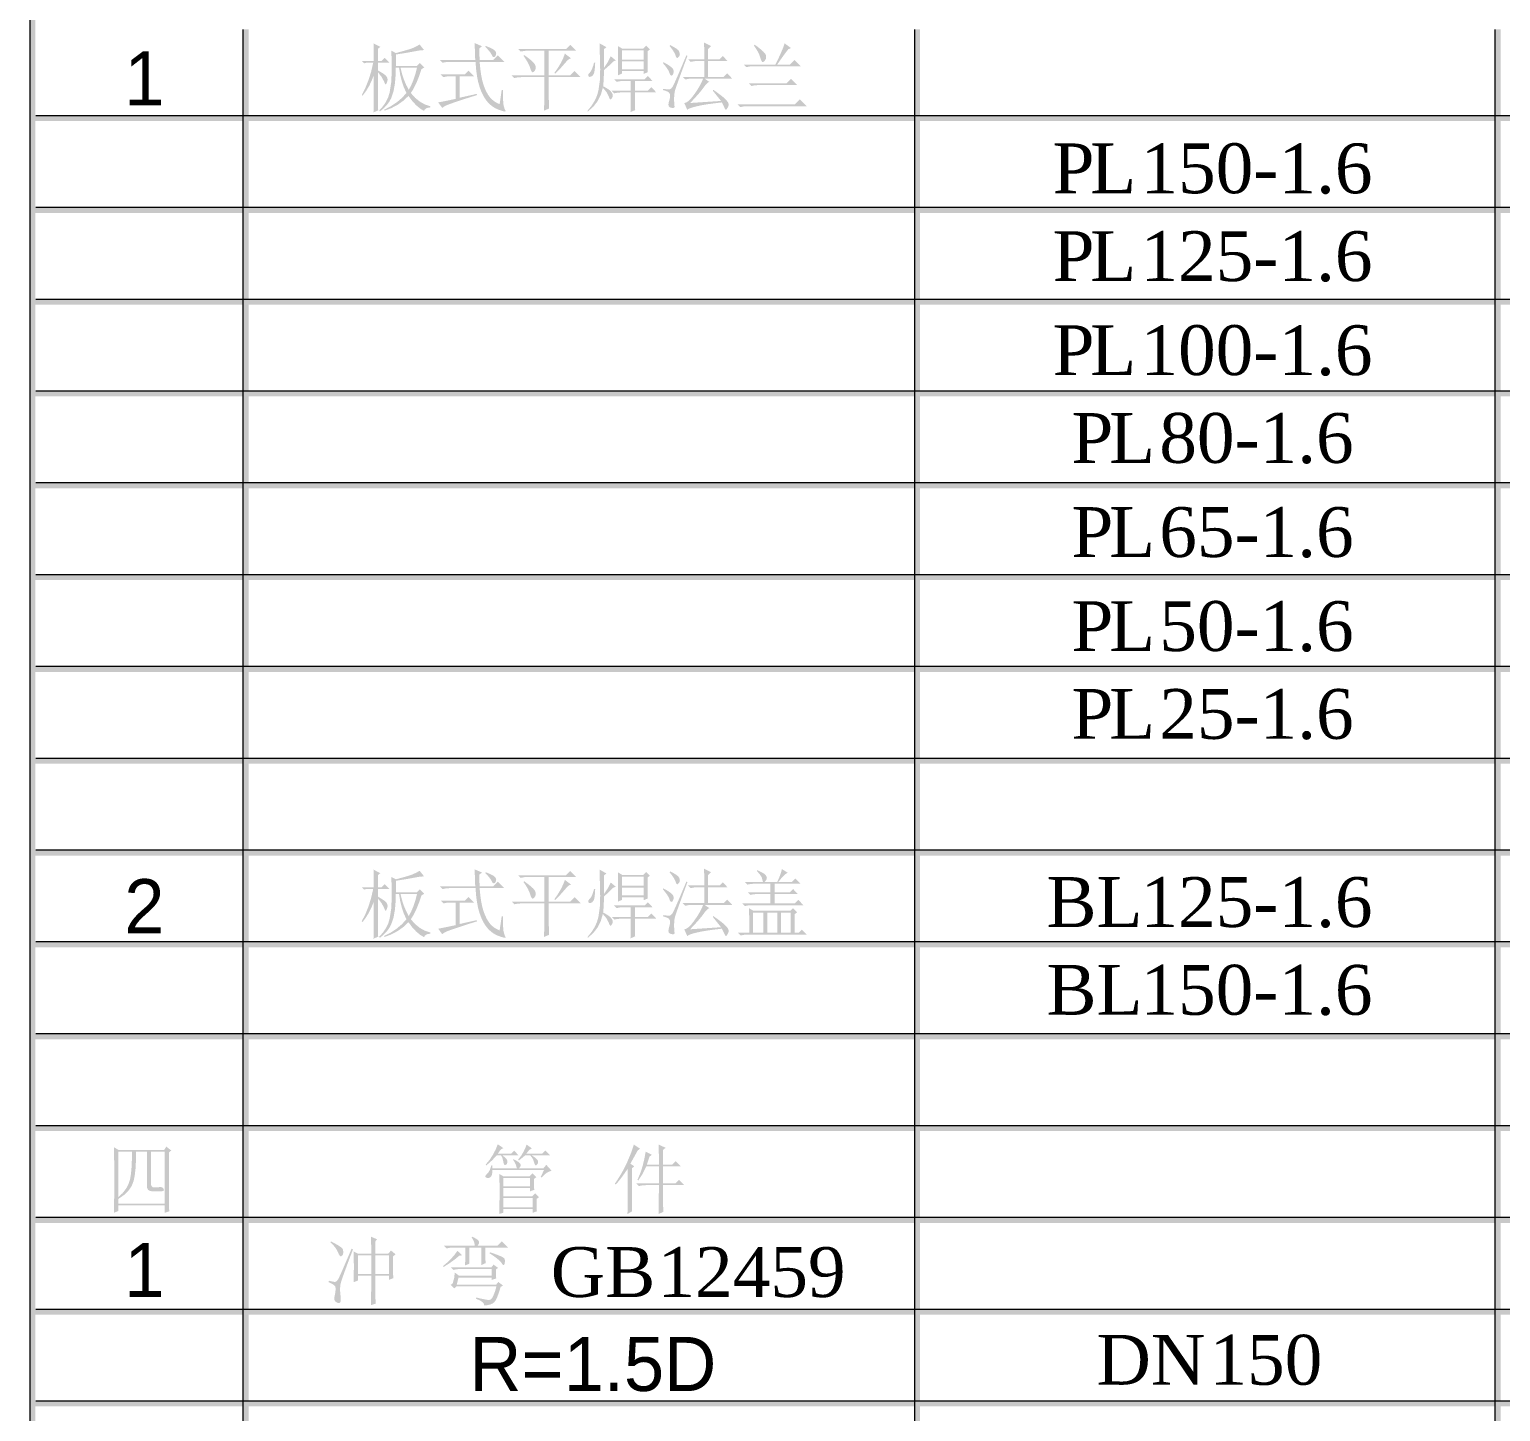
# Model space of a CAD drawing. Header units: millimetres. Extents: x 0 to 169, y 13 to 258.
# Drawn here: x 0 to 82.7, y 136.4 to 214.1 of the extents above; entities that cross this region are included whole.
import ezdxf

# ---------------------------------------------------------------- set-up
doc = ezdxf.new("R2010")
doc.units = ezdxf.units.MM

msp = doc.modelspace()

# ---------------------------------------------------------------- hatches: boundary and pattern name
h = msp.add_hatch(color=0)
h.dxf.hatch_style = 2
h.paths.add_polyline_path([(0, 12.706615), (0.338667, 12.706615), (0.338667, 258.105892), (0, 258.105892)])
h = msp.add_hatch(color=0)
h.dxf.hatch_style = 2
h.paths.add_polyline_path([(0, 12.706615), (0.338667, 12.706615), (0.338667, 214.491976), (0, 214.491976)])
h = msp.add_hatch(color=0)
h.dxf.hatch_style = 2
h.paths.add_polyline_path([(11.9888, 12.706615), (12.327467, 12.706615), (12.327467, 214.153309), (11.9888, 214.153309)])
h = msp.add_hatch(color=0)
h.dxf.hatch_style = 2
h.paths.add_polyline_path([(49.748722, 12.706615), (50.087385, 12.706615), (50.087385, 214.153309), (49.748722, 214.153309)])
h = msp.add_hatch(color=0)
h.dxf.hatch_style = 2
h.paths.add_polyline_path([(82.398306, 12.706615), (82.736969, 12.706615), (82.736969, 214.153309), (82.398306, 214.153309)])
h = msp.add_hatch(color=0)
h.paths.add_polyline_path([(22.045524, 211.904351), (21.902897, 211.47957), (21.756136, 211.114735), (21.605241, 210.809844), (21.450212, 210.564898), (21.692058, 210.295147), (21.954574, 210.081206), (22.237761, 209.923076), (22.541618, 209.820757), (22.541618, 209.754611), (22.408293, 209.736008), (22.305974, 209.696734), (22.23466, 209.636789), (22.194352, 209.556174), (21.965943, 209.6957), (21.743734, 209.882769), (21.527726, 210.11738), (21.31792, 210.399533), (21.029566, 210.130816), (20.710205, 209.903439), (20.359839, 209.717404), (19.978467, 209.57271), (19.945394, 209.622319), (20.321599, 209.817656), (20.656462, 210.039865), (20.949984, 210.288945), (21.202165, 210.564898), (21.058504, 210.883224), (20.941716, 211.226356), (20.851799, 211.594292), (20.788753, 211.987033), (20.606852, 211.987033), (20.59445, 211.561219), (20.557243, 211.110601), (20.478695, 210.66825), (20.342269, 210.267241), (20.240983, 210.078106), (20.10249, 209.891037), (19.926791, 209.706035), (19.713884, 209.523101), (19.664274, 209.57271), (19.881315, 209.816709), (20.052881, 210.069493), (20.178972, 210.331578), (20.259587, 210.603483), (20.346403, 211.165722), (20.375342, 211.744498), (20.358806, 212.946148), (20.606852, 212.813856), (20.952137, 212.905926), (21.227659, 212.984044), (21.433934, 213.048725), (21.571479, 213.100488), (21.769228, 213.194883), (21.946306, 213.293413), (22.194352, 212.97922), (21.966976, 212.962684), (21.681722, 212.913075), (21.490519, 212.876901), (21.24764, 212.834526), (20.953085, 212.785951), (20.606852, 212.731174), (20.606852, 212.086252), (21.797477, 212.086252), (21.962842, 212.251616), (22.210889, 212.003569)])
h.paths.add_polyline_path([(20.871436, 211.987033), (20.956185, 211.642868), (21.061605, 211.321441), (21.187696, 211.022751), (21.334457, 210.746799), (21.475016, 211.010348), (21.59904, 211.304904), (21.706527, 211.630466), (21.797477, 211.987033)])
h.paths.add_polyline_path([(19.598128, 211.738986), (19.598387, 211.311105), (19.599162, 210.9287), (19.600454, 210.591769), (19.602263, 210.300314), (19.604588, 210.054334), (19.60743, 209.85383), (19.610789, 209.698801), (19.614665, 209.589247), (19.350082, 209.473491), (19.357316, 209.882769), (19.362484, 210.36646), (19.365585, 210.924566), (19.366618, 211.557085), (19.240528, 211.237725), (19.093766, 210.941102), (18.926335, 210.667217), (18.738233, 210.416069), (18.688623, 210.449142), (18.896363, 210.860487), (19.073096, 211.30077), (19.218823, 211.769992), (19.333545, 212.268153), (18.953207, 212.268153), (18.820915, 212.23508), (18.688623, 212.367372), (19.366618, 212.367372), (19.365585, 212.652625), (19.362484, 212.913075), (19.357316, 213.148719), (19.350082, 213.359559), (19.73042, 213.161122), (19.598128, 213.045366), (19.598128, 212.367372), (19.796566, 212.367372), (19.978467, 212.549273), (20.259587, 212.268153), (19.598128, 212.268153), (19.598128, 211.838205), (19.769694, 211.737953), (19.904053, 211.65217), (20.001205, 211.580856), (20.061149, 211.524012), (20.123161, 211.424793), (20.143832, 211.325575), (20.132118, 211.238758), (20.099734, 211.143674), (20.065972, 211.06926), (20.044613, 211.044455), (20.019808, 211.05479), (19.995003, 211.085796), (19.970199, 211.137472), (19.945394, 211.209819), (19.808968, 211.466135)])
h = msp.add_hatch(color=0)
h.paths.add_polyline_path([(24.195264, 210.300314), (25.154378, 210.515288), (25.170915, 210.449142), (24.701779, 210.301434), (24.30344, 210.172846), (23.976414, 210.063895), (23.721219, 209.975097), (23.525796, 209.902922), (23.377398, 209.835915), (23.27551, 209.775109), (23.219613, 209.721538), (22.988102, 210.035731), (23.496599, 210.13495), (23.963753, 210.234168), (23.963753, 211.507476), (23.682634, 211.507476), (23.475928, 211.495073), (23.285759, 211.457866), (23.136931, 211.606694), (24.476384, 211.606694), (24.691358, 211.821668), (25.00555, 211.507476), (24.195264, 211.507476)])
h.paths.add_polyline_path([(25.667009, 213.210731), (25.812822, 213.153973), (25.936415, 213.099799), (26.038304, 213.048725), (26.119005, 213.001269), (26.222358, 212.905495), (26.251297, 212.797319), (26.234071, 212.698101), (26.196175, 212.631955), (26.1507, 212.594748), (26.113493, 212.582345), (26.051481, 212.615418), (25.997738, 212.714637), (25.937793, 212.816956), (25.857178, 212.925477), (25.755892, 213.040199), (25.633936, 213.161122)])
h.paths.add_polyline_path([(25.303207, 213.078439), (25.307341, 212.722905), (25.319743, 212.416981), (26.08042, 212.416981), (26.345003, 212.681564), (26.708806, 212.317762), (25.319743, 212.317762), (25.35807, 211.91994), (25.407248, 211.570176), (25.467796, 211.268989), (25.540229, 211.016894), (25.621878, 210.802868), (25.709728, 210.615196), (25.803779, 210.453363), (25.904031, 210.316851), (26.015566, 210.200062), (26.143121, 210.097743), (26.286178, 210.009893), (26.444222, 209.936512), (26.497966, 210.300314), (26.559977, 210.730262), (26.64266, 210.730262), (26.637578, 210.434845), (26.639215, 210.194205), (26.648086, 210.009376), (26.664708, 209.881391), (26.713629, 209.700179), (26.774951, 209.57271), (26.78322, 209.535503), (26.741878, 209.523101), (26.693389, 209.530249), (26.61441, 209.55135), (26.505459, 209.585888), (26.367052, 209.633344), (26.216071, 209.699403), (26.068707, 209.789751), (25.924443, 209.90387), (25.782764, 210.041243), (25.648405, 210.209622), (25.526449, 210.40849), (25.416895, 210.637331), (25.319743, 210.895627), (25.237061, 211.189149), (25.170915, 211.524012), (25.121306, 211.900217), (25.088233, 212.317762), (23.633024, 212.317762), (23.426319, 212.30536), (23.236149, 212.268153), (23.087321, 212.416981), (25.071696, 212.416981), (25.038623, 213.376095), (25.452035, 213.194194)])
h = msp.add_hatch(color=0)
h.paths.add_polyline_path([(29.205811, 210.416069), (29.222347, 209.688465), (28.941227, 209.57271), (28.95363, 210.060536), (28.957764, 210.498752), (28.957764, 211.457866), (27.66792, 211.457866), (27.461214, 211.445464), (27.271045, 211.408257), (27.122217, 211.557085), (28.957764, 211.557085), (28.957764, 212.946148), (28.031722, 212.946148), (27.825016, 212.933745), (27.634847, 212.896538), (27.486019, 213.045366), (30.181462, 213.045366), (30.412972, 213.276877), (30.743701, 212.946148), (29.205811, 212.946148), (29.205811, 211.557085), (30.412972, 211.557085), (30.661019, 211.805132), (31.008285, 211.457866), (29.205811, 211.457866)])
h.paths.add_polyline_path([(30.115316, 212.780783), (30.462582, 212.5162), (30.390235, 212.497596), (30.305485, 212.441786), (30.208334, 212.348768), (30.09878, 212.218543), (29.842464, 211.929155), (29.569613, 211.656304), (29.520003, 211.689377), (29.718441, 211.974631), (29.883806, 212.251616), (30.016097, 212.520334)])
h.paths.add_polyline_path([(27.833285, 212.698101), (28.048259, 212.53799), (28.213623, 212.405268), (28.329378, 212.300451), (28.395524, 212.224056), (28.457536, 212.107611), (28.478207, 212.003569), (28.470627, 211.946381), (28.450646, 211.87679), (28.409305, 211.805821), (28.334891, 211.738986), (28.290363, 211.728651), (28.247385, 211.763791), (28.205441, 211.844406), (28.164014, 211.970497), (28.109237, 212.119325), (28.027588, 212.284689), (27.919068, 212.46659), (27.783675, 212.665028)])
h = msp.add_hatch(color=0)
h.paths.add_polyline_path([(33.091878, 211.557085), (33.104281, 211.987722), (33.108415, 212.38942), (33.104281, 212.78974), (33.091878, 213.210731), (33.339925, 213.061903), (34.514014, 213.061903), (34.679378, 213.227267), (34.894352, 213.012293), (34.762061, 212.913075), (34.762319, 212.681306), (34.763094, 212.473825), (34.764386, 212.290632), (34.766195, 212.131727), (34.76852, 211.99711), (34.771363, 211.886781), (34.774721, 211.800739), (34.778597, 211.738986), (34.547087, 211.639767), (34.547087, 211.805132), (33.323389, 211.805132), (33.323389, 211.656304)])
h.paths.add_polyline_path([(33.323389, 212.962684), (33.323389, 212.450054), (34.547087, 212.450054), (34.547087, 212.962684)])
h.paths.add_polyline_path([(34.547087, 212.350835), (33.323389, 212.350835), (33.323389, 211.904351), (34.547087, 211.904351)])
h.paths.add_polyline_path([(34.050993, 210.59797), (34.052027, 210.238303), (34.055127, 209.953049), (34.060295, 209.742209), (34.06753, 209.605783), (33.802946, 209.490028), (33.810181, 209.670895), (33.815349, 209.915842), (33.818449, 210.224867), (33.819483, 210.59797), (33.290316, 210.59797), (33.08361, 210.585568), (32.893441, 210.548361), (32.744613, 210.697189), (33.819483, 210.697189), (33.819483, 211.242892), (33.422608, 211.242892), (33.215902, 211.23049), (33.025733, 211.193283), (32.876905, 211.342111), (34.596696, 211.342111), (34.778597, 211.524012), (35.043181, 211.242892), (34.050993, 211.242892), (34.050993, 210.697189), (34.778597, 210.697189), (34.977035, 210.895627), (35.258155, 210.59797)])
h.paths.add_polyline_path([(32.066618, 213.359559), (32.446957, 213.144585), (32.314665, 213.02883), (32.314665, 211.987033), (32.533773, 212.313628), (32.695003, 212.631955), (32.976123, 212.400444), (32.827295, 212.334299), (32.583382, 212.090386), (32.314665, 211.854741), (32.305363, 211.537448), (32.293994, 211.280099), (32.280558, 211.082695), (32.265056, 210.945236), (32.416037, 210.864707), (32.538596, 210.788829), (32.63325, 210.718118), (32.700516, 210.653092), (32.782509, 210.536648), (32.810759, 210.432606), (32.798356, 210.362326), (32.761149, 210.283778), (32.719808, 210.221766), (32.695003, 210.201095), (32.662964, 210.212464), (32.632992, 210.246571), (32.605086, 210.303415), (32.579248, 210.382997), (32.446957, 210.626909), (32.248519, 210.862554), (32.133797, 210.462578), (31.954997, 210.106011), (31.712118, 209.792852), (31.40516, 209.523101), (31.388623, 209.57271), (31.612899, 209.847715), (31.789632, 210.12737), (31.918823, 210.412194), (32.000472, 210.702701), (32.083155, 211.293191), (32.099691, 211.887814), (32.091423, 212.20304), (32.083155, 212.553407), (32.074886, 212.938913)])
h.paths.add_polyline_path([(31.818571, 212.268153), (31.806255, 212.022259), (31.786187, 211.830626), (31.758885, 211.693769), (31.724865, 211.612207), (31.649762, 211.52539), (31.570524, 211.479915), (31.500244, 211.471647), (31.454769, 211.496451), (31.421696, 211.573622), (31.446501, 211.643901), (31.520915, 211.72245), (31.584994, 211.806165), (31.644938, 211.925021), (31.700749, 212.079017), (31.752425, 212.268153)])
h = msp.add_hatch(color=0)
h.paths.add_polyline_path([(37.953597, 212.46659), (37.952564, 212.792152), (37.949463, 213.057769), (37.944295, 213.263441), (37.937061, 213.409168), (38.333936, 213.210731), (38.168571, 213.045366), (38.168571, 212.46659), (38.813493, 212.46659), (38.995394, 212.648491), (39.259977, 212.367372), (38.168571, 212.367372), (38.168571, 211.474403), (39.045003, 211.474403), (39.243441, 211.67284), (39.524561, 211.375184), (37.970134, 211.375184), (38.234717, 211.193283), (38.159269, 211.148841), (38.081755, 211.081662), (38.002173, 210.991745), (37.920524, 210.87909), (37.81097, 210.731296), (37.647673, 210.535959), (37.430632, 210.29308), (37.159847, 210.002658), (38.896175, 210.118413), (38.433155, 210.697189), (38.466227, 210.746799), (38.7315, 210.552495), (38.93476, 210.399533), (39.091857, 210.26793), (39.21588, 210.140462), (39.297873, 210.024018), (39.326123, 209.919976), (39.309587, 209.820757), (39.259977, 209.721538), (39.206234, 209.647124), (39.177295, 209.622319), (39.13182, 209.647124), (39.094613, 209.721538), (38.945785, 210.035731), (38.510669, 209.985088), (38.131364, 209.932378), (37.80787, 209.877601), (37.540186, 209.820757), (37.326245, 209.764946), (37.163981, 209.71327), (37.053394, 209.665728), (36.994483, 209.622319), (36.829118, 210.002658), (36.944959, 210.033664), (37.077854, 210.126681), (37.228318, 210.281711), (37.39687, 210.498752), (37.561115, 210.739564), (37.697971, 210.965907), (37.806922, 211.17778), (37.887451, 211.375184), (37.275602, 211.375184), (37.068897, 211.362782), (36.878727, 211.325575), (36.729899, 211.474403), (37.953597, 211.474403), (37.953597, 212.367372), (37.589795, 212.367372), (37.383089, 212.354969), (37.19292, 212.317762), (37.044092, 212.46659)])
h.paths.add_polyline_path([(37.011019, 212.665028), (36.858843, 212.250852), (36.724818, 211.8848), (36.609009, 211.566936), (36.51148, 211.297325), (36.432297, 211.076031), (36.371523, 210.90312), (36.329224, 210.778655), (36.305464, 210.702701), (36.264122, 210.474636), (36.255854, 210.201095), (36.260936, 210.063636), (36.267567, 209.948914), (36.275233, 209.85693), (36.283415, 209.787684), (36.262744, 209.738075), (36.200733, 209.721538), (36.126319, 209.729806), (36.035368, 209.754611), (35.960954, 209.808355), (35.936149, 209.903439), (35.948552, 210.006792), (35.985759, 210.151486), (36.022966, 210.300314), (36.035368, 210.416069), (36.015387, 210.519422), (35.958198, 210.59797), (35.910569, 210.631043), (35.841754, 210.664116), (35.751234, 210.697189), (35.638493, 210.730262), (35.638493, 210.796408), (35.772938, 210.782025), (35.878961, 210.772292), (35.957078, 210.767728), (36.007807, 210.768847), (36.086355, 210.810188), (36.173172, 210.917675), (36.2052, 210.976059), (36.255768, 211.080887), (36.32481, 211.232094), (36.412262, 211.429617), (36.518058, 211.673389), (36.642135, 211.963348), (36.784429, 212.299428), (36.944873, 212.681564)])
h.paths.add_polyline_path([(35.65503, 212.301226), (35.908244, 212.158685), (36.089112, 212.029063), (36.197632, 211.912877), (36.233806, 211.810644), (36.227691, 211.723742), (36.20969, 211.652859), (36.18032, 211.597479), (36.140099, 211.557085), (36.096605, 211.542616), (36.056728, 211.565353), (36.019951, 211.625298), (35.985759, 211.72245), (35.932015, 211.836138), (35.853467, 211.962228), (35.750114, 212.100721), (35.621957, 212.251616)])
h.paths.add_polyline_path([(36.035368, 213.26034), (36.240093, 213.15182), (36.391591, 213.057769), (36.490379, 212.978187), (36.536974, 212.913075), (36.569358, 212.813856), (36.581071, 212.74771), (36.565224, 212.669162), (36.520438, 212.598882), (36.470139, 212.549273), (36.432243, 212.532736), (36.407438, 212.543071), (36.382634, 212.574077), (36.357829, 212.625754), (36.333024, 212.698101), (36.281348, 212.810755), (36.209001, 212.933745), (36.115983, 213.06707), (36.002295, 213.210731)])
h = msp.add_hatch(color=0)
h.paths.add_polyline_path([(40.748259, 213.227267), (40.797868, 213.276877), (40.945157, 213.16939), (41.072873, 213.070171), (41.181081, 212.97922), (41.269846, 212.896538), (41.339233, 212.822124), (41.389305, 212.755978), (41.420128, 212.698101), (41.431766, 212.648491), (41.418674, 212.491395), (41.360108, 212.383908), (41.289828, 212.321896), (41.244352, 212.301226), (41.21128, 212.315695), (41.178207, 212.359103), (41.145134, 212.43145), (41.112061, 212.532736), (41.058317, 212.693967), (40.979769, 212.863465), (40.876416, 213.041232)])
h.paths.add_polyline_path([(42.683024, 213.02883), (42.575537, 212.894471), (42.434977, 212.706369), (42.261345, 212.464523), (42.054639, 212.168934), (42.782243, 212.168934), (43.03029, 212.416981), (43.377556, 212.069715), (40.715186, 212.069715), (40.50848, 212.057313), (40.318311, 212.020106), (40.169483, 212.168934), (41.95542, 212.168934), (42.14869, 212.565809), (42.298552, 212.896538), (42.405005, 213.161122), (42.46805, 213.359559), (42.831852, 213.094976)])
h.paths.add_polyline_path([(40.467139, 211.110601), (42.583806, 211.110601), (42.831852, 211.358648), (43.179118, 211.011382), (40.996306, 211.011382), (40.785466, 210.99898), (40.615967, 210.961773)])
h.paths.add_polyline_path([(39.838753, 209.919976), (43.046826, 209.919976), (43.327946, 210.201095), (43.708285, 209.820757), (40.384457, 209.820757), (40.161214, 209.808355), (39.987582, 209.771148)])
h = msp.add_hatch(color=0)
h.dxf.hatch_style = 2
h.paths.add_polyline_path([(0.338667, 208.988642), (168.994667, 208.988642), (168.994667, 209.327305), (0.338667, 209.327305)])
h = msp.add_hatch(color=0)
h.dxf.hatch_style = 2
h.paths.add_polyline_path([(0.338667, 203.823976), (168.994667, 203.823976), (168.994667, 204.162639), (0.338667, 204.162639)])
h = msp.add_hatch(color=0)
h.dxf.hatch_style = 2
h.paths.add_polyline_path([(0.338667, 198.659309), (168.994667, 198.659309), (168.994667, 198.997972), (0.338667, 198.997972)])
h = msp.add_hatch(color=0)
h.dxf.hatch_style = 2
h.paths.add_polyline_path([(0.338667, 193.494642), (168.994667, 193.494642), (168.994667, 193.833305), (0.338667, 193.833305)])
h = msp.add_hatch(color=0)
h.dxf.hatch_style = 2
h.paths.add_polyline_path([(0.338667, 188.329976), (168.994667, 188.329976), (168.994667, 188.668639), (0.338667, 188.668639)])
h = msp.add_hatch(color=0)
h.dxf.hatch_style = 2
h.paths.add_polyline_path([(0.338667, 183.165309), (168.994667, 183.165309), (168.994667, 183.503983), (0.338667, 183.503983)])
h = msp.add_hatch(color=0)
h.dxf.hatch_style = 2
h.paths.add_polyline_path([(0.338667, 178.000642), (168.994667, 178.000642), (168.994667, 178.339305), (0.338667, 178.339305)])
h = msp.add_hatch(color=0)
h.dxf.hatch_style = 2
h.paths.add_polyline_path([(0.338667, 172.835976), (168.994667, 172.835976), (168.994667, 173.174649), (0.338667, 173.174649)])
h = msp.add_hatch(color=0)
h.dxf.hatch_style = 2
h.paths.add_polyline_path([(0.338667, 167.671309), (168.994667, 167.671309), (168.994667, 168.009972), (0.338667, 168.009972)])
h = msp.add_hatch(color=0)
h.paths.add_polyline_path([(22.045524, 165.422351), (21.902897, 164.99757), (21.756136, 164.632735), (21.605241, 164.327844), (21.450212, 164.082898), (21.692058, 163.813147), (21.954574, 163.599206), (22.237761, 163.441076), (22.541618, 163.338757), (22.541618, 163.272611), (22.408293, 163.254008), (22.305974, 163.214734), (22.23466, 163.154789), (22.194352, 163.074174), (21.965943, 163.2137), (21.743734, 163.400769), (21.527726, 163.63538), (21.31792, 163.917533), (21.029566, 163.648816), (20.710205, 163.421439), (20.359839, 163.235404), (19.978467, 163.09071), (19.945394, 163.140319), (20.321599, 163.335656), (20.656462, 163.557865), (20.949984, 163.806945), (21.202165, 164.082898), (21.058504, 164.401224), (20.941716, 164.744356), (20.851799, 165.112292), (20.788753, 165.505033), (20.606852, 165.505033), (20.59445, 165.079219), (20.557243, 164.628601), (20.478695, 164.18625), (20.342269, 163.785241), (20.240983, 163.596106), (20.10249, 163.409037), (19.926791, 163.224035), (19.713884, 163.041101), (19.664274, 163.09071), (19.881315, 163.334709), (20.052881, 163.587493), (20.178972, 163.849578), (20.259587, 164.121483), (20.346403, 164.683722), (20.375342, 165.262498), (20.358806, 166.464148), (20.606852, 166.331856), (20.952137, 166.423926), (21.227659, 166.502044), (21.433934, 166.566725), (21.571479, 166.618488), (21.769228, 166.712883), (21.946306, 166.811413), (22.194352, 166.49722), (21.966976, 166.480684), (21.681722, 166.431075), (21.490519, 166.394901), (21.24764, 166.352526), (20.953085, 166.303951), (20.606852, 166.249174), (20.606852, 165.604252), (21.797477, 165.604252), (21.962842, 165.769616), (22.210889, 165.521569)])
h.paths.add_polyline_path([(20.871436, 165.505033), (20.956185, 165.160868), (21.061605, 164.839441), (21.187696, 164.540751), (21.334457, 164.264799), (21.475016, 164.528348), (21.59904, 164.822904), (21.706527, 165.148466), (21.797477, 165.505033)])
h.paths.add_polyline_path([(19.598128, 165.256986), (19.598387, 164.829105), (19.599162, 164.4467), (19.600454, 164.109769), (19.602263, 163.818314), (19.604588, 163.572334), (19.60743, 163.37183), (19.610789, 163.216801), (19.614665, 163.107247), (19.350082, 162.991491), (19.357316, 163.400769), (19.362484, 163.88446), (19.365585, 164.442566), (19.366618, 165.075085), (19.240528, 164.755725), (19.093766, 164.459102), (18.926335, 164.185217), (18.738233, 163.934069), (18.688623, 163.967142), (18.896363, 164.378487), (19.073096, 164.81877), (19.218823, 165.287992), (19.333545, 165.786153), (18.953207, 165.786153), (18.820915, 165.75308), (18.688623, 165.885372), (19.366618, 165.885372), (19.365585, 166.170625), (19.362484, 166.431075), (19.357316, 166.666719), (19.350082, 166.877559), (19.73042, 166.679122), (19.598128, 166.563366), (19.598128, 165.885372), (19.796566, 165.885372), (19.978467, 166.067273), (20.259587, 165.786153), (19.598128, 165.786153), (19.598128, 165.356205), (19.769694, 165.255953), (19.904053, 165.17017), (20.001205, 165.098856), (20.061149, 165.042012), (20.123161, 164.942793), (20.143832, 164.843575), (20.132118, 164.756758), (20.099734, 164.661674), (20.065972, 164.58726), (20.044613, 164.562455), (20.019808, 164.57279), (19.995003, 164.603796), (19.970199, 164.655472), (19.945394, 164.727819), (19.808968, 164.984135)])
h = msp.add_hatch(color=0)
h.paths.add_polyline_path([(24.195264, 163.818314), (25.154378, 164.033288), (25.170915, 163.967142), (24.701779, 163.819434), (24.30344, 163.690846), (23.976414, 163.581895), (23.721219, 163.493097), (23.525796, 163.420922), (23.377398, 163.353915), (23.27551, 163.293109), (23.219613, 163.239538), (22.988102, 163.553731), (23.496599, 163.65295), (23.963753, 163.752168), (23.963753, 165.025476), (23.682634, 165.025476), (23.475928, 165.013073), (23.285759, 164.975866), (23.136931, 165.124694), (24.476384, 165.124694), (24.691358, 165.339668), (25.00555, 165.025476), (24.195264, 165.025476)])
h.paths.add_polyline_path([(25.667009, 166.728731), (25.812822, 166.671973), (25.936415, 166.617799), (26.038304, 166.566725), (26.119005, 166.519269), (26.222358, 166.423495), (26.251297, 166.315319), (26.234071, 166.216101), (26.196175, 166.149955), (26.1507, 166.112748), (26.113493, 166.100345), (26.051481, 166.133418), (25.997738, 166.232637), (25.937793, 166.334956), (25.857178, 166.443477), (25.755892, 166.558199), (25.633936, 166.679122)])
h.paths.add_polyline_path([(25.303207, 166.596439), (25.307341, 166.240905), (25.319743, 165.934981), (26.08042, 165.934981), (26.345003, 166.199564), (26.708806, 165.835762), (25.319743, 165.835762), (25.35807, 165.43794), (25.407248, 165.088176), (25.467796, 164.786989), (25.540229, 164.534894), (25.621878, 164.320868), (25.709728, 164.133196), (25.803779, 163.971363), (25.904031, 163.834851), (26.015566, 163.718062), (26.143121, 163.615743), (26.286178, 163.527893), (26.444222, 163.454512), (26.497966, 163.818314), (26.559977, 164.248262), (26.64266, 164.248262), (26.637578, 163.952845), (26.639215, 163.712205), (26.648086, 163.527376), (26.664708, 163.399391), (26.713629, 163.218179), (26.774951, 163.09071), (26.78322, 163.053503), (26.741878, 163.041101), (26.693389, 163.048249), (26.61441, 163.06935), (26.505459, 163.103888), (26.367052, 163.151344), (26.216071, 163.217403), (26.068707, 163.307751), (25.924443, 163.42187), (25.782764, 163.559243), (25.648405, 163.727622), (25.526449, 163.92649), (25.416895, 164.155331), (25.319743, 164.413627), (25.237061, 164.707149), (25.170915, 165.042012), (25.121306, 165.418217), (25.088233, 165.835762), (23.633024, 165.835762), (23.426319, 165.82336), (23.236149, 165.786153), (23.087321, 165.934981), (25.071696, 165.934981), (25.038623, 166.894095), (25.452035, 166.712194)])
h = msp.add_hatch(color=0)
h.paths.add_polyline_path([(29.205811, 163.934069), (29.222347, 163.206465), (28.941227, 163.09071), (28.95363, 163.578536), (28.957764, 164.016752), (28.957764, 164.975866), (27.66792, 164.975866), (27.461214, 164.963464), (27.271045, 164.926257), (27.122217, 165.075085), (28.957764, 165.075085), (28.957764, 166.464148), (28.031722, 166.464148), (27.825016, 166.451745), (27.634847, 166.414538), (27.486019, 166.563366), (30.181462, 166.563366), (30.412972, 166.794877), (30.743701, 166.464148), (29.205811, 166.464148), (29.205811, 165.075085), (30.412972, 165.075085), (30.661019, 165.323132), (31.008285, 164.975866), (29.205811, 164.975866)])
h.paths.add_polyline_path([(30.115316, 166.298783), (30.462582, 166.0342), (30.390235, 166.015596), (30.305485, 165.959786), (30.208334, 165.866768), (30.09878, 165.736543), (29.842464, 165.447155), (29.569613, 165.174304), (29.520003, 165.207377), (29.718441, 165.492631), (29.883806, 165.769616), (30.016097, 166.038334)])
h.paths.add_polyline_path([(27.833285, 166.216101), (28.048259, 166.05599), (28.213623, 165.923268), (28.329378, 165.818451), (28.395524, 165.742056), (28.457536, 165.625611), (28.478207, 165.521569), (28.470627, 165.464381), (28.450646, 165.39479), (28.409305, 165.323821), (28.334891, 165.256986), (28.290363, 165.246651), (28.247385, 165.281791), (28.205441, 165.362406), (28.164014, 165.488497), (28.109237, 165.637325), (28.027588, 165.802689), (27.919068, 165.98459), (27.783675, 166.183028)])
h = msp.add_hatch(color=0)
h.paths.add_polyline_path([(33.091878, 165.075085), (33.104281, 165.505722), (33.108415, 165.90742), (33.104281, 166.30774), (33.091878, 166.728731), (33.339925, 166.579903), (34.514014, 166.579903), (34.679378, 166.745267), (34.894352, 166.530293), (34.762061, 166.431075), (34.762319, 166.199306), (34.763094, 165.991825), (34.764386, 165.808632), (34.766195, 165.649727), (34.76852, 165.51511), (34.771363, 165.404781), (34.774721, 165.318739), (34.778597, 165.256986), (34.547087, 165.157767), (34.547087, 165.323132), (33.323389, 165.323132), (33.323389, 165.174304)])
h.paths.add_polyline_path([(33.323389, 166.480684), (33.323389, 165.968054), (34.547087, 165.968054), (34.547087, 166.480684)])
h.paths.add_polyline_path([(34.547087, 165.868835), (33.323389, 165.868835), (33.323389, 165.422351), (34.547087, 165.422351)])
h.paths.add_polyline_path([(34.050993, 164.11597), (34.052027, 163.756303), (34.055127, 163.471049), (34.060295, 163.260209), (34.06753, 163.123783), (33.802946, 163.008028), (33.810181, 163.188895), (33.815349, 163.433842), (33.818449, 163.742867), (33.819483, 164.11597), (33.290316, 164.11597), (33.08361, 164.103568), (32.893441, 164.066361), (32.744613, 164.215189), (33.819483, 164.215189), (33.819483, 164.760892), (33.422608, 164.760892), (33.215902, 164.74849), (33.025733, 164.711283), (32.876905, 164.860111), (34.596696, 164.860111), (34.778597, 165.042012), (35.043181, 164.760892), (34.050993, 164.760892), (34.050993, 164.215189), (34.778597, 164.215189), (34.977035, 164.413627), (35.258155, 164.11597)])
h.paths.add_polyline_path([(32.066618, 166.877559), (32.446957, 166.662585), (32.314665, 166.54683), (32.314665, 165.505033), (32.533773, 165.831628), (32.695003, 166.149955), (32.976123, 165.918444), (32.827295, 165.852299), (32.583382, 165.608386), (32.314665, 165.372741), (32.305363, 165.055448), (32.293994, 164.798099), (32.280558, 164.600695), (32.265056, 164.463236), (32.416037, 164.382707), (32.538596, 164.306829), (32.63325, 164.236118), (32.700516, 164.171092), (32.782509, 164.054648), (32.810759, 163.950606), (32.798356, 163.880326), (32.761149, 163.801778), (32.719808, 163.739766), (32.695003, 163.719095), (32.662964, 163.730464), (32.632992, 163.764571), (32.605086, 163.821415), (32.579248, 163.900997), (32.446957, 164.144909), (32.248519, 164.380554), (32.133797, 163.980578), (31.954997, 163.624011), (31.712118, 163.310852), (31.40516, 163.041101), (31.388623, 163.09071), (31.612899, 163.365715), (31.789632, 163.64537), (31.918823, 163.930194), (32.000472, 164.220701), (32.083155, 164.811191), (32.099691, 165.405814), (32.091423, 165.72104), (32.083155, 166.071407), (32.074886, 166.456913)])
h.paths.add_polyline_path([(31.818571, 165.786153), (31.806255, 165.540259), (31.786187, 165.348626), (31.758885, 165.211769), (31.724865, 165.130207), (31.649762, 165.04339), (31.570524, 164.997915), (31.500244, 164.989647), (31.454769, 165.014451), (31.421696, 165.091622), (31.446501, 165.161901), (31.520915, 165.24045), (31.584994, 165.324165), (31.644938, 165.443021), (31.700749, 165.597017), (31.752425, 165.786153)])
h = msp.add_hatch(color=0)
h.paths.add_polyline_path([(37.953597, 165.98459), (37.952564, 166.310152), (37.949463, 166.575769), (37.944295, 166.781441), (37.937061, 166.927168), (38.333936, 166.728731), (38.168571, 166.563366), (38.168571, 165.98459), (38.813493, 165.98459), (38.995394, 166.166491), (39.259977, 165.885372), (38.168571, 165.885372), (38.168571, 164.992403), (39.045003, 164.992403), (39.243441, 165.19084), (39.524561, 164.893184), (37.970134, 164.893184), (38.234717, 164.711283), (38.159269, 164.666841), (38.081755, 164.599662), (38.002173, 164.509745), (37.920524, 164.39709), (37.81097, 164.249296), (37.647673, 164.053959), (37.430632, 163.81108), (37.159847, 163.520658), (38.896175, 163.636413), (38.433155, 164.215189), (38.466227, 164.264799), (38.7315, 164.070495), (38.93476, 163.917533), (39.091857, 163.78593), (39.21588, 163.658462), (39.297873, 163.542018), (39.326123, 163.437976), (39.309587, 163.338757), (39.259977, 163.239538), (39.206234, 163.165124), (39.177295, 163.140319), (39.13182, 163.165124), (39.094613, 163.239538), (38.945785, 163.553731), (38.510669, 163.503088), (38.131364, 163.450378), (37.80787, 163.395601), (37.540186, 163.338757), (37.326245, 163.282946), (37.163981, 163.23127), (37.053394, 163.183728), (36.994483, 163.140319), (36.829118, 163.520658), (36.944959, 163.551664), (37.077854, 163.644681), (37.228318, 163.799711), (37.39687, 164.016752), (37.561115, 164.257564), (37.697971, 164.483907), (37.806922, 164.69578), (37.887451, 164.893184), (37.275602, 164.893184), (37.068897, 164.880782), (36.878727, 164.843575), (36.729899, 164.992403), (37.953597, 164.992403), (37.953597, 165.885372), (37.589795, 165.885372), (37.383089, 165.872969), (37.19292, 165.835762), (37.044092, 165.98459)])
h.paths.add_polyline_path([(37.011019, 166.183028), (36.858843, 165.768852), (36.724818, 165.4028), (36.609009, 165.084936), (36.51148, 164.815325), (36.432297, 164.594031), (36.371523, 164.42112), (36.329224, 164.296655), (36.305464, 164.220701), (36.264122, 163.992636), (36.255854, 163.719095), (36.260936, 163.581636), (36.267567, 163.466914), (36.275233, 163.37493), (36.283415, 163.305684), (36.262744, 163.256075), (36.200733, 163.239538), (36.126319, 163.247806), (36.035368, 163.272611), (35.960954, 163.326355), (35.936149, 163.421439), (35.948552, 163.524792), (35.985759, 163.669486), (36.022966, 163.818314), (36.035368, 163.934069), (36.015387, 164.037422), (35.958198, 164.11597), (35.910569, 164.149043), (35.841754, 164.182116), (35.751234, 164.215189), (35.638493, 164.248262), (35.638493, 164.314408), (35.772938, 164.300025), (35.878961, 164.290292), (35.957078, 164.285728), (36.007807, 164.286847), (36.086355, 164.328188), (36.173172, 164.435675), (36.2052, 164.494059), (36.255768, 164.598887), (36.32481, 164.750094), (36.412262, 164.947617), (36.518058, 165.191389), (36.642135, 165.481348), (36.784429, 165.817428), (36.944873, 166.199564)])
h.paths.add_polyline_path([(35.65503, 165.819226), (35.908244, 165.676685), (36.089112, 165.547063), (36.197632, 165.430877), (36.233806, 165.328644), (36.227691, 165.241742), (36.20969, 165.170859), (36.18032, 165.115479), (36.140099, 165.075085), (36.096605, 165.060616), (36.056728, 165.083353), (36.019951, 165.143298), (35.985759, 165.24045), (35.932015, 165.354138), (35.853467, 165.480228), (35.750114, 165.618721), (35.621957, 165.769616)])
h.paths.add_polyline_path([(36.035368, 166.77834), (36.240093, 166.66982), (36.391591, 166.575769), (36.490379, 166.496187), (36.536974, 166.431075), (36.569358, 166.331856), (36.581071, 166.26571), (36.565224, 166.187162), (36.520438, 166.116882), (36.470139, 166.067273), (36.432243, 166.050736), (36.407438, 166.061071), (36.382634, 166.092077), (36.357829, 166.143754), (36.333024, 166.216101), (36.281348, 166.328755), (36.209001, 166.451745), (36.115983, 166.58507), (36.002295, 166.728731)])
h = msp.add_hatch(color=0)
h.paths.add_polyline_path([(42.269613, 164.463236), (42.269613, 163.32222), (42.815316, 163.32222), (42.815316, 164.463236)])
h.paths.add_polyline_path([(40.483675, 163.32222), (40.483417, 163.571818), (40.482642, 163.799711), (40.48135, 164.0059), (40.479541, 164.190385), (40.477216, 164.353165), (40.474374, 164.494242), (40.471015, 164.613615), (40.467139, 164.711283), (40.715186, 164.562455), (42.79878, 164.562455), (42.947608, 164.711283), (43.179118, 164.479773), (43.03029, 164.364017), (43.03029, 163.32222), (43.2618, 163.32222), (43.443701, 163.504122), (43.708285, 163.223002), (40.400993, 163.223002), (40.194287, 163.210599), (40.004118, 163.173392), (39.85529, 163.32222)])
h.paths.add_polyline_path([(40.698649, 164.463236), (40.698649, 163.32222), (41.277425, 163.32222), (41.277425, 164.463236)])
h.paths.add_polyline_path([(41.492399, 164.463236), (41.492399, 163.32222), (42.054639, 163.32222), (42.054639, 164.463236)])
h.paths.add_polyline_path([(40.93016, 166.844486), (41.121449, 166.757756), (41.265712, 166.679811), (41.363467, 166.611167), (41.415229, 166.552342), (41.460015, 166.464837), (41.475863, 166.414538), (41.44279, 166.298783), (41.343571, 166.183028), (42.054639, 166.183028), (42.151791, 166.395935), (42.228272, 166.588171), (42.284082, 166.759737), (42.319222, 166.910632), (42.649951, 166.695658), (42.561068, 166.657417), (42.443246, 166.559232), (42.296485, 166.401102), (42.120785, 166.183028), (42.881462, 166.183028), (43.079899, 166.381465), (43.361019, 166.083809), (41.905811, 166.083809), (41.905811, 165.604252), (42.765707, 165.604252), (42.947608, 165.786153), (43.212191, 165.505033), (41.905811, 165.505033), (41.905811, 164.975866), (43.046826, 164.975866), (43.245264, 165.174304), (43.526384, 164.876648), (40.632503, 164.876648), (40.425798, 164.864245), (40.235628, 164.827038), (40.0868, 164.975866), (41.6743, 164.975866), (41.6743, 165.505033), (40.946696, 165.505033), (40.73999, 165.492631), (40.549821, 165.455424), (40.400993, 165.604252), (41.6743, 165.604252), (41.6743, 166.083809), (40.781332, 166.083809), (40.574626, 166.071407), (40.384457, 166.0342), (40.235628, 166.183028), (41.260889, 166.183028), (41.227816, 166.282247), (41.194743, 166.414538), (41.15857, 166.487919), (41.099658, 166.575769), (41.01801, 166.678088), (40.913623, 166.794877)])
h = msp.add_hatch(color=0)
h.dxf.hatch_style = 2
h.paths.add_polyline_path([(0.338667, 162.499587), (168.994667, 162.499587), (168.994667, 162.846713), (0.338667, 162.846713)])
h = msp.add_hatch(color=0)
h.dxf.hatch_style = 2
h.paths.add_polyline_path([(0.338667, 157.33492), (168.994667, 157.33492), (168.994667, 157.673594), (0.338667, 157.673594)])
h = msp.add_hatch(color=0)
h.dxf.hatch_style = 2
h.paths.add_polyline_path([(0.338667, 152.170253), (168.994667, 152.170253), (168.994667, 152.508917), (0.338667, 152.508917)])
h = msp.add_hatch(color=0)
h.paths.add_polyline_path([(28.754696, 149.590566), (28.936597, 149.970905), (26.042717, 149.970905), (26.032382, 149.850068), (26.017912, 149.752485), (25.999309, 149.678674), (25.976571, 149.629151), (25.923517, 149.570584), (25.866328, 149.540957), (25.778134, 149.52442), (25.678915, 149.557493), (25.641708, 149.590566), (25.629306, 149.623639), (25.662378, 149.673248), (25.707854, 149.731126), (25.778134, 149.80554), (25.840145, 149.884088), (25.893889, 149.987441), (25.976571, 150.235488), (26.042717, 150.235488), (26.042717, 150.070123), (27.415243, 150.070123), (27.349097, 150.301634), (27.287086, 150.421523), (27.200269, 150.549681), (27.216806, 150.582753), (27.397673, 150.494904), (27.526864, 150.413255), (27.604379, 150.337807), (27.630217, 150.268561), (27.605412, 150.152806), (27.530998, 150.070123), (28.903524, 150.070123), (29.068889, 150.268561), (29.366545, 149.937832), (29.209449, 149.884777), (29.101962, 149.827589), (29.052352, 149.789262), (28.986207, 149.731815), (28.903524, 149.654731), (28.804306, 149.557493)])
h.paths.add_polyline_path([(28.523186, 148.350332), (28.523186, 147.975505), (28.52732, 147.80325), (28.539722, 147.6558), (28.308212, 147.573118), (28.308212, 147.788092), (26.654566, 147.788092), (26.654566, 147.573118), (26.423056, 147.506972), (26.43029, 147.798427), (26.435458, 148.110553), (26.438558, 148.443349), (26.439592, 148.796816), (26.438558, 149.129612), (26.435458, 149.400397), (26.43029, 149.609169), (26.423056, 149.755931), (26.654566, 149.623639), (28.126311, 149.623639), (28.291675, 149.789003), (28.506649, 149.57403), (28.374358, 149.474811), (28.374358, 149.144082), (28.390894, 148.862962), (28.159384, 148.78028), (28.159384, 148.962181), (26.654566, 148.962181), (26.654566, 148.49916), (28.275139, 148.49916), (28.440503, 148.664524), (28.655477, 148.44955)])
h.paths.add_polyline_path([(26.654566, 149.52442), (26.654566, 149.061399), (28.159384, 149.061399), (28.159384, 149.52442)])
h.paths.add_polyline_path([(26.654566, 148.399941), (26.654566, 147.887311), (28.308212, 147.887311), (28.308212, 148.399941)])
h.paths.add_polyline_path([(26.340373, 151.426113), (26.654566, 151.211139), (26.505738, 151.128457), (26.340373, 150.896946), (27.10105, 150.896946), (27.266415, 151.062311), (27.514462, 150.797727), (26.604957, 150.797727), (26.753785, 150.677838), (26.836467, 150.582753), (26.873674, 150.504205), (26.886076, 150.433925), (26.858516, 150.334707), (26.824754, 150.28992), (26.770321, 150.257536), (26.713133, 150.265116), (26.676615, 150.334707), (26.651121, 150.446328), (26.621493, 150.582753), (26.580152, 150.710911), (26.522274, 150.797727), (26.274227, 150.797727), (26.022046, 150.524876), (25.695451, 150.235488), (25.662378, 150.285097), (25.878041, 150.545546), (26.064766, 150.8308), (26.221173, 151.128457)])
h.paths.add_polyline_path([(27.960946, 151.409576), (28.258602, 151.194602), (28.109774, 151.11192), (27.94441, 150.896946), (28.837378, 150.896946), (29.01928, 151.078847), (29.283863, 150.797727), (28.258602, 150.797727), (28.440503, 150.673704), (28.556259, 150.566217), (28.610691, 150.471132), (28.61138, 150.384316), (28.574173, 150.309902), (28.512161, 150.252024), (28.476935, 150.241689), (28.445327, 150.260293), (28.416818, 150.307835), (28.390894, 150.384316), (28.341285, 150.52901), (28.291675, 150.632363), (28.17592, 150.797727), (27.878264, 150.797727), (27.530998, 150.516608), (27.481389, 150.549681), (27.668113, 150.801862), (27.801094, 151.029238), (27.895489, 151.231809)])
h = msp.add_hatch(color=0)
h.paths.add_polyline_path([(35.402352, 150.285097), (35.398218, 150.88041), (35.385816, 151.409576), (35.782691, 151.227675), (35.633863, 151.11192), (35.633863, 150.285097), (36.146493, 150.285097), (36.344931, 150.483535), (36.642587, 150.185878), (35.633863, 150.185878), (35.633863, 149.226764), (36.328394, 149.226764), (36.526832, 149.425201), (36.824488, 149.127545), (35.633863, 149.127545), (35.634121, 148.829114), (35.634896, 148.562205), (35.636188, 148.326819), (35.637997, 148.122955), (35.640322, 147.950614), (35.643165, 147.809796), (35.646524, 147.7005), (35.650399, 147.622727), (35.385816, 147.506972), (35.402352, 149.127545), (34.674748, 149.127545), (34.468043, 149.115143), (34.277873, 149.077936), (34.129045, 149.226764), (35.402352, 149.226764), (35.402352, 150.185878), (34.691285, 150.185878), (34.480445, 149.755931), (34.2448, 149.392128), (34.195191, 149.425201), (34.35711, 149.80554), (34.481823, 150.185878), (34.580353, 150.582753), (34.658212, 151.012701), (35.005477, 150.8308), (34.873186, 150.731582), (34.802906, 150.52901), (34.724358, 150.285097)])
h.paths.add_polyline_path([(33.632951, 147.506972), (33.640186, 147.748818), (33.645354, 147.961725), (33.648454, 148.145693), (33.649488, 148.300722), (33.649488, 150.053587), (33.445883, 149.755931), (33.265015, 149.507884), (33.106885, 149.309446), (32.971493, 149.160618), (32.921884, 149.210227), (33.063133, 149.416933), (33.225052, 149.673248), (33.314883, 149.825177), (33.410398, 149.999843), (33.511081, 150.197247), (33.616415, 150.417389), (33.818987, 150.896946), (33.996753, 151.409576), (34.344019, 151.178066), (34.211727, 151.078847), (34.068067, 150.821499), (33.951278, 150.611692), (33.861361, 150.449428), (33.798316, 150.334707), (34.01329, 150.185878), (33.880998, 150.070123), (33.880998, 148.350332), (33.885132, 148.027871), (33.897535, 147.6558)])
h = msp.add_hatch(color=0)
h.paths.add_polyline_path([(7.845557, 148.333795), (7.846591, 148.229409), (7.849691, 148.081614), (7.854859, 147.890411), (7.862094, 147.6558), (7.614047, 147.573118), (7.614047, 147.98653), (5.001286, 147.98653), (5.001286, 147.672337), (4.75324, 147.573118), (4.757115, 147.725564), (4.760474, 147.90178), (4.763316, 148.101768), (4.765642, 148.325527), (4.767451, 148.573057), (4.768743, 148.844358), (4.769518, 149.139431), (4.769776, 149.458274), (4.769518, 149.775826), (4.768743, 150.067023), (4.767451, 150.331864), (4.765642, 150.570351), (4.763316, 150.782483), (4.760474, 150.96826), (4.757115, 151.127681), (4.75324, 151.260748), (5.001286, 151.11192), (7.580974, 151.11192), (7.696729, 151.293821), (7.977849, 151.078847), (7.845557, 150.963092)])
h.paths.add_polyline_path([(5.001286, 151.012701), (5.001286, 148.44955), (5.247266, 148.687262), (5.439503, 148.937376), (5.577995, 149.199892), (5.662745, 149.474811), (5.712354, 149.781769), (5.745427, 150.140403), (5.761964, 150.550714), (5.761964, 151.012701)])
h.paths.add_polyline_path([(5.993474, 151.012701), (5.991407, 150.51256), (5.968669, 150.070812), (5.925261, 149.687976), (5.861182, 149.364568), (5.751628, 149.081295), (5.571794, 148.818176), (5.32168, 148.574693), (5.001286, 148.350332), (5.001286, 148.085748), (7.614047, 148.085748), (7.614047, 151.012701), (6.836833, 151.012701), (6.836833, 149.29291), (6.842001, 149.156484), (6.87404, 149.061399), (6.932951, 149.007656), (7.018734, 148.995253), (7.184099, 148.995253), (7.366, 149.028326), (7.470731, 149.000766), (7.523785, 148.95529), (7.564438, 148.868474), (7.558236, 148.822913), (7.50656, 148.793371), (7.409408, 148.779332), (7.266781, 148.78028), (6.919516, 148.78028), (6.775855, 148.80095), (6.675603, 148.862962), (6.618759, 148.966315), (6.605323, 149.111009), (6.605323, 151.012701)])
h = msp.add_hatch(color=0)
h.dxf.hatch_style = 2
h.paths.add_polyline_path([(0.338667, 147.005587), (168.994667, 147.005587), (168.994667, 147.34425), (0.338667, 147.34425)])
h = msp.add_hatch(color=0)
h.paths.add_polyline_path([(18.231556, 143.665222), (18.248092, 144.541655), (18.231556, 145.40155), (18.479602, 145.269259), (19.223743, 145.269259), (19.219609, 145.773621), (19.207207, 146.228373), (19.554472, 146.079545), (19.455253, 145.96379), (19.455253, 145.269259), (20.182858, 145.269259), (20.331686, 145.45116), (20.596269, 145.236186), (20.447441, 145.120431), (20.447699, 144.877035), (20.448475, 144.659477), (20.449766, 144.467757), (20.451575, 144.301876), (20.453901, 144.161833), (20.456743, 144.047628), (20.460102, 143.959261), (20.463977, 143.896733), (20.215931, 143.797514), (20.215931, 144.029024), (19.455253, 144.029024), (19.455512, 143.711473), (19.456287, 143.428544), (19.457579, 143.180239), (19.459388, 142.966557), (19.461713, 142.787498), (19.464555, 142.643062), (19.467914, 142.53325), (19.47179, 142.458061), (19.207207, 142.375378), (19.214441, 142.745382), (19.219609, 143.144324), (19.22271, 143.572205), (19.223743, 144.029024), (18.479602, 144.029024), (18.479602, 143.764441)])
h.paths.add_polyline_path([(18.479602, 145.17004), (18.479602, 144.128243), (19.223743, 144.128243), (19.223743, 145.17004)])
h.paths.add_polyline_path([(19.455253, 145.17004), (19.455253, 144.128243), (20.215931, 144.128243), (20.215931, 145.17004)])
h.paths.add_polyline_path([(16.958248, 145.96379), (17.109671, 145.884467), (17.241521, 145.811861), (17.353864, 145.745974), (17.446763, 145.686804), (17.520283, 145.634353), (17.57449, 145.588619), (17.609447, 145.549603), (17.625219, 145.517306), (17.6452, 145.418087), (17.65278, 145.351941), (17.636932, 145.24032), (17.592146, 145.17004), (17.545982, 145.132833), (17.520488, 145.120431), (17.479147, 145.1349), (17.437806, 145.178308), (17.396464, 145.250655), (17.355123, 145.351941), (17.284843, 145.492501), (17.189759, 145.633061), (17.069869, 145.773621), (16.925175, 145.914181)])
h.paths.add_polyline_path([(16.842493, 143.747905), (16.969703, 143.718966), (17.070558, 143.698295), (17.145575, 143.685893), (17.195271, 143.681759), (17.273819, 143.718966), (17.360635, 143.830587), (17.392406, 143.890015), (17.442198, 143.993884), (17.509948, 144.142196), (17.595591, 144.334949), (17.699062, 144.572144), (17.820297, 144.85378), (17.959232, 145.179858), (18.1158, 145.550378), (18.198483, 145.517306), (18.035443, 145.088144), (17.893592, 144.710206), (17.772927, 144.383557), (17.67345, 144.108262), (17.59516, 143.884384), (17.538058, 143.711989), (17.502143, 143.591142), (17.487415, 143.521906), (17.475013, 143.372389), (17.470878, 143.268347), (17.479147, 143.061641), (17.503951, 142.838399), (17.511186, 142.686471), (17.499817, 142.57795), (17.469845, 142.512838), (17.421269, 142.491134), (17.313782, 142.511115), (17.222832, 142.568304), (17.16082, 142.651675), (17.140149, 142.755717), (17.148418, 142.821863), (17.173222, 142.921082), (17.210429, 143.14019), (17.222832, 143.334493), (17.198027, 143.423377), (17.123613, 143.508126), (16.999589, 143.588741), (16.825957, 143.665222)])
h = msp.add_hatch(color=0)
h.paths.add_polyline_path([(23.688587, 144.508582), (25.987155, 144.508582), (26.10291, 144.65741), (26.350957, 144.475509), (26.235201, 144.37629), (26.239336, 144.09517), (26.251738, 143.880196), (26.003691, 143.797514), (26.003691, 143.929806), (24.135071, 143.929806), (24.035852, 143.532931), (26.251738, 143.532931), (26.367493, 143.681759), (26.632076, 143.483321), (26.499785, 143.400639), (26.402633, 143.080159), (26.309615, 142.829442), (26.220732, 142.647972), (26.135983, 142.535231), (26.038831, 142.465037), (25.91274, 142.411896), (25.757711, 142.376326), (25.573743, 142.358842), (25.557207, 142.457027), (25.474524, 142.553145), (25.325696, 142.647197), (25.110722, 142.739181), (25.127259, 142.805326), (25.402263, 142.741161), (25.615773, 142.69715), (25.768305, 142.672776), (25.860375, 142.667523), (25.921267, 142.685006), (25.979575, 142.728845), (26.034783, 142.798522), (26.086373, 142.893521), (26.181458, 143.140879), (26.268274, 143.433712), (24.019316, 143.433712), (23.903561, 143.317957), (23.688587, 143.516394), (23.804342, 143.599076), (23.887024, 143.902245), (23.920097, 144.210925), (24.168144, 144.029024), (26.003691, 144.029024), (26.003691, 144.409363), (24.23429, 144.409363), (24.027584, 144.396961), (23.837415, 144.359753)])
h.paths.add_polyline_path([(25.639889, 145.616524), (25.640922, 145.332304), (25.644023, 145.091492), (25.649191, 144.894088), (25.656425, 144.740092), (25.408378, 144.624337), (25.408378, 145.616524), (24.74692, 145.616524), (24.74692, 144.707019), (24.498873, 144.6078), (24.506108, 144.807271), (24.511276, 145.041882), (24.514376, 145.311633), (24.51541, 145.616524), (23.853951, 145.616524), (23.647246, 145.604122), (23.457076, 145.566915), (23.308248, 145.715743), (25.044576, 145.715743), (25.033208, 145.832532), (24.999101, 145.951388), (24.942257, 146.07231), (24.862675, 146.1953), (24.895748, 146.228373), (25.029073, 146.165414), (25.131393, 146.109173), (25.202706, 146.060166), (25.243014, 146.018911), (25.280221, 145.952077), (25.292623, 145.897644), (25.267819, 145.810828), (25.193405, 145.715743), (26.317884, 145.715743), (26.565931, 145.96379), (26.913196, 145.616524)])
h.paths.add_polyline_path([(24.068925, 145.434623), (24.333509, 145.186576), (24.168144, 145.153503), (23.983142, 144.996407), (23.775403, 144.839311), (23.544926, 144.682214), (23.291712, 144.525118), (23.258639, 144.574727), (23.501518, 144.777299), (23.717526, 144.988139), (23.906661, 145.207247)])
h.paths.add_polyline_path([(25.871399, 145.302332), (25.904472, 145.351941), (26.222799, 145.24032), (26.483248, 145.136967), (26.585568, 145.088477), (26.661015, 145.042571), (26.709591, 144.999766), (26.731295, 144.960578), (26.747832, 144.839311), (26.720271, 144.690483), (26.694777, 144.640873), (26.665149, 144.624337), (26.644479, 144.633639), (26.61554, 144.661544), (26.578333, 144.708053), (26.532858, 144.773165), (26.435706, 144.880652), (26.293079, 145.004675), (26.104977, 145.145235)])
h = msp.add_hatch(color=0)
h.dxf.hatch_style = 2
h.paths.add_polyline_path([(0.338667, 141.84092), (168.994667, 141.84092), (168.994667, 142.179583), (0.338667, 142.179583)])
h = msp.add_hatch(color=0)
h.dxf.hatch_style = 2
h.paths.add_polyline_path([(0.338667, 136.676253), (168.994667, 136.676253), (168.994667, 137.014917), (0.338667, 137.014917)])

# ---------------------------------------------------------------- linework, layer by layer
at = {"color": 0, "lineweight": 0}
for points in [[(0.021167, 258.084726), (0.021167, 12.727781)], [(12.009967, 214.132142), (12.009967, 12.727781)], [(49.769889, 214.132142), (49.769889, 12.727781)], [(82.419472, 214.132142), (82.419472, 12.727781)], [(0.359833, 209.306142), (168.9735, 209.306142)], [(0.359833, 204.141476), (168.9735, 204.141476)], [(0.359833, 198.976809), (168.9735, 198.976809)], [(0.359833, 193.812142), (168.9735, 193.812142)], [(0.359833, 188.647476), (168.9735, 188.647476)], [(0.359833, 183.482809), (168.9735, 183.482809)], [(0.359833, 178.318142), (168.9735, 178.318142)], [(0.359833, 173.153476), (168.9735, 173.153476)], [(0.359833, 167.988809), (168.9735, 167.988809)], [(0.359833, 162.824142), (168.9735, 162.824142)], [(0.359833, 157.65242), (168.9735, 157.65242)], [(0.359833, 152.487753), (168.9735, 152.487753)], [(0.359833, 147.323087), (168.9735, 147.323087)], [(0.359833, 142.15842), (168.9735, 142.15842)], [(0.359833, 136.993753), (168.9735, 136.993753)]]:
    msp.add_lwpolyline(points, dxfattribs=at)

# ---------------------------------------------------------------- texts
at = {"color": 0, "attachment_point": 1}
for s, insert, char_height in [('{\\fËÎÌå|b0|i0|c0;1}', (5.334, 212.906592), 3.039533), ('{\\fTimes New Roman|b0|i0|c0;P}', (57.545111, 207.730637), 2.802467), ('{\\fTimes New Roman|b0|i0|c0;L}', (59.661778, 207.730637), 2.802467), ('{\\fTimes New Roman|b0|i0|c0;150-1}', (62.484, 207.730637), 2.802467), ('{\\fTimes New Roman|b0|i0|c0;.6}', (72.361778, 207.730637), 2.802467), ('{\\fTimes New Roman|b0|i0|c0;P}', (57.545111, 202.791748), 2.802467), ('{\\fTimes New Roman|b0|i0|c0;L}', (59.661778, 202.791748), 2.802467), ('{\\fTimes New Roman|b0|i0|c0;125-1}', (62.484, 202.791748), 2.802467), ('{\\fTimes New Roman|b0|i0|c0;.6}', (72.361778, 202.791748), 2.802467), ('{\\fTimes New Roman|b0|i0|c0;P}', (57.545111, 197.500081), 2.802467), ('{\\fTimes New Roman|b0|i0|c0;L}', (59.661778, 197.500081), 2.802467), ('{\\fTimes New Roman|b0|i0|c0;100-1}', (62.484, 197.500081), 2.802467), ('{\\fTimes New Roman|b0|i0|c0;.6}', (72.361778, 197.500081), 2.802467), ('{\\fTimes New Roman|b0|i0|c0;P}', (58.603444, 192.561192), 2.802467), ('{\\fTimes New Roman|b0|i0|c0;L}', (60.720111, 192.561192), 2.802467), ('{\\fTimes New Roman|b0|i0|c0;80-1.}', (63.542333, 192.561192), 2.802467), ('{\\fTimes New Roman|b0|i0|c0;6}', (72.361778, 192.561192), 2.802467), ('{\\fTimes New Roman|b0|i0|c0;P}', (58.603444, 187.269526), 2.802467), ('{\\fTimes New Roman|b0|i0|c0;L}', (60.720111, 187.269526), 2.802467), ('{\\fTimes New Roman|b0|i0|c0;65-1.}', (63.542333, 187.269526), 2.802467), ('{\\fTimes New Roman|b0|i0|c0;6}', (72.361778, 187.269526), 2.802467), ('{\\fTimes New Roman|b0|i0|c0;50-1.}', (63.542333, 181.977859), 2.802467), ('{\\fTimes New Roman|b0|i0|c0;P}', (58.603444, 181.977859), 2.802467), ('{\\fTimes New Roman|b0|i0|c0;L}', (60.720111, 181.977859), 2.802467), ('{\\fTimes New Roman|b0|i0|c0;6}', (72.361778, 181.977859), 2.802467), ('{\\fTimes New Roman|b0|i0|c0;25-1.}', (63.542333, 177.03897), 2.802467), ('{\\fTimes New Roman|b0|i0|c0;6}', (72.361778, 177.03897), 2.802467), ('{\\fTimes New Roman|b0|i0|c0;P}', (58.603444, 177.03897), 2.802467), ('{\\fTimes New Roman|b0|i0|c0;L}', (60.720111, 177.03897), 2.802467), ('{\\fËÎÌå|b0|i0|c0;2}', (5.334, 166.339926), 3.039533), ('{\\fTimes New Roman|b0|i0|c0;B}', (57.192333, 166.455637), 2.802467), ('{\\fTimes New Roman|b0|i0|c0;L}', (60.014556, 166.455637), 2.802467), ('{\\fTimes New Roman|b0|i0|c0;125-1}', (62.484, 166.455637), 2.802467), ('{\\fTimes New Roman|b0|i0|c0;.6}', (72.361778, 166.455637), 2.802467), ('{\\fTimes New Roman|b0|i0|c0;B}', (57.192333, 161.516748), 2.802467), ('{\\fTimes New Roman|b0|i0|c0;L}', (60.014556, 161.516748), 2.802467), ('{\\fTimes New Roman|b0|i0|c0;150-1}', (62.484, 161.516748), 2.802467), ('{\\fTimes New Roman|b0|i0|c0;.6}', (72.361778, 161.516748), 2.802467), ('{\\fTimes New Roman|b0|i0|c0;   }', (29.675667, 150.580637), 2.802467), ('{\\fËÎÌå|b0|i0|c0;1}', (5.334, 145.878815), 3.039533), ('{\\fTimes New Roman|b0|i0|c0;  }', (20.856222, 145.641748), 2.802467), ('{\\fTimes New Roman|b0|i0|c0;  GB}', (27.206222, 145.641748), 2.802467), ('{\\fTimes New Roman|b0|i0|c0;12459}', (35.320111, 145.641748), 2.802467), ('{\\fTimes New Roman|b0|i0|c0;DN}', (60.014556, 140.702859), 2.802467), ('{\\fTimes New Roman|b0|i0|c0;150}', (66.364556, 140.702859), 2.802467), ('{\\fËÎÌå|b0|i0|c0;R=1.5D}', (24.736778, 140.587148), 3.039533)]:
    msp.add_mtext(s, dxfattribs=dict(at, insert=insert, char_height=char_height))

doc.saveas('drawing.dxf')
